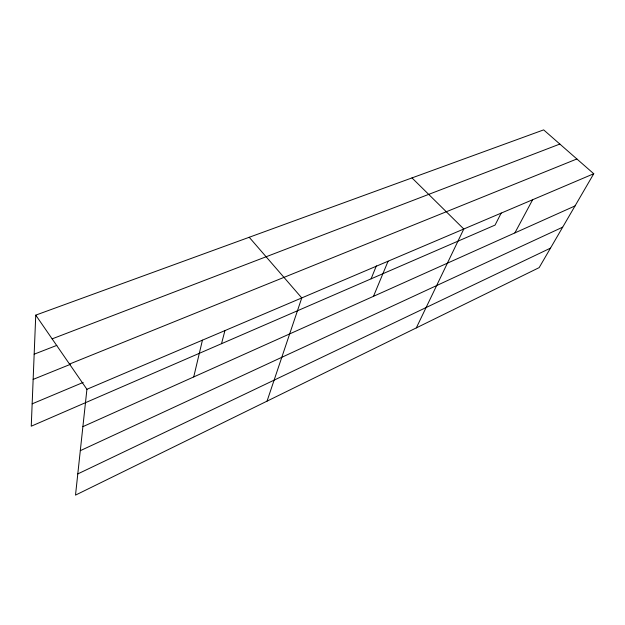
<?xml version="1.0" encoding="UTF-8"?>
<svg xmlns="http://www.w3.org/2000/svg" width="625" height="625" viewBox="0 0 625 625"><rect width="100%" height="100%" fill="white"/><g stroke="black" fill="none" stroke-linecap="round" stroke-linejoin="round"><path stroke-width="0.94" d="M35.75 315.133L86.914 389.297L75.508 495.117L539.164 267.617L593.75 173.742L543.656 129.883L35.75 315.133L31.25 426.203L495.055 225.086L501.211 213.031M193.727 376.938L202.438 340.164M221.523 343.695L224.969 330.477M267.047 401.141L301.766 297.922L249.219 237.273M371.094 278.836L376.367 265.828M373.492 296.312L388.086 261.211M416.312 327.898L463.797 229.016L411.984 177.906M514.883 232.906L532.641 199.734M77.797 473.914L550.5 248.125M80.297 450.68L562.68 227.172M82.891 426.648L575.031 205.93M86.914 389.297L593.75 173.742M32.156 403.844L83.203 382.414M33.148 379.398L70.258 364.383M69.508 364.07L576.875 158.969M34.164 354.188L56.859 345.359M52.125 338.867L559.852 144.062"/></g></svg>
